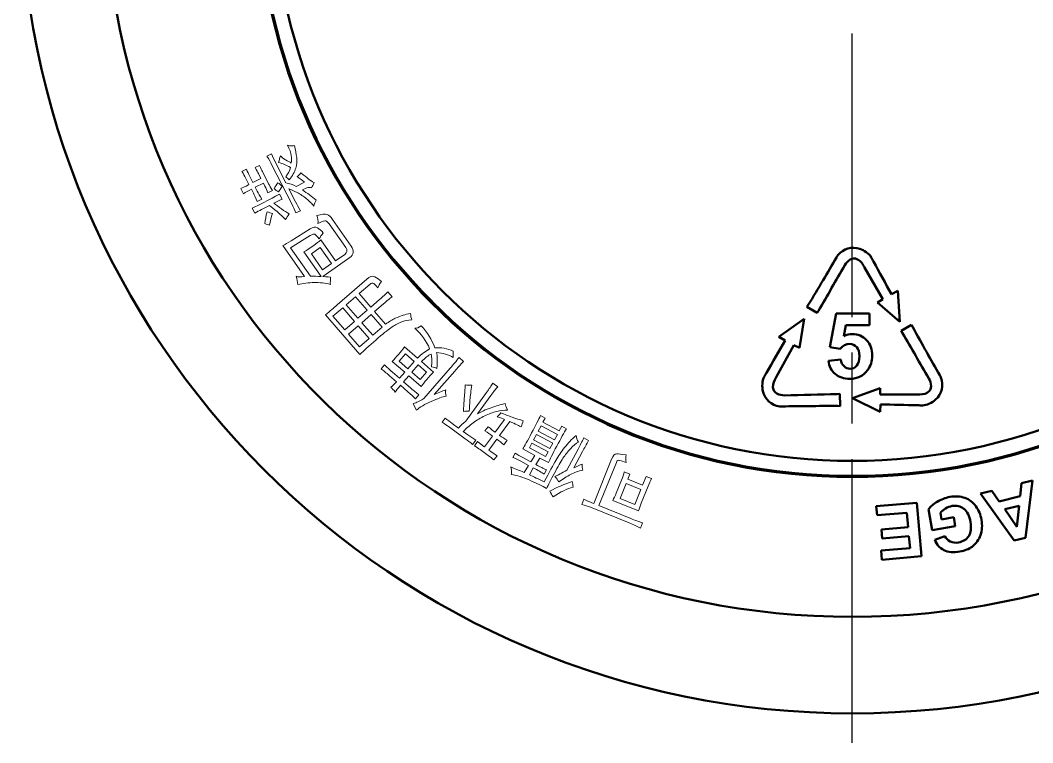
# Model space of a CAD drawing. Extents: x 0 to 616, y 0 to 436.
# Drawn here: x 479.3 to 543.5, y 238.2 to 284.1 of the extents above; entities that cross this region are included whole.
import ezdxf

# ---------------------------------------------------------------- set-up
doc = ezdxf.new("R2010")
doc.units = 0
doc.header["$LTSCALE"] = 1.5
doc.linetypes.add('AM_ISO08W050', pattern=[18, 12, -1.5, 3, -1.5])
doc.layers.add('AM_0', color=7, linetype='CONTINUOUS', lineweight=50)
doc.layers.add('AM_7', color=4, linetype='AM_ISO08W050', lineweight=25)

msp = doc.modelspace()

# ---------------------------------------------------------------- linework, layer by layer
at = {"layer": 'AM_0'}
for major_axis, ratio in [((-52.8, 0), 0.999975), ((-47.437, 0), 0.98394), ((-36.78, 0), 0.999975)]:
    msp.add_ellipse((532.092, 292.885), major_axis=major_axis, ratio=ratio, start_param=3.141593, end_param=9.424778, dxfattribs=at)
at = {"layer": 'AM_0', "color": 7, "lineweight": 70}
msp.add_open_spline([(532.092, 330.642), (552.942, 330.642), (569.85, 313.734), (569.85, 292.885), (569.85, 292.885), (569.85, 272.036), (552.942, 255.127), (532.092, 255.127), (532.092, 255.127), (511.242, 255.127), (494.334, 272.036), (494.334, 292.885), (494.334, 292.885), (494.334, 313.734), (511.242, 330.642), (532.092, 330.642)], degree=3, knots=[0, 0, 0, 0, 0.25, 0.25, 0.25, 0.25, 0.5, 0.5, 0.5, 0.5, 0.75, 0.75, 0.75, 0.75, 1, 1, 1, 1], dxfattribs=at)
at = {"layer": 'AM_0', "color": 7, "lineweight": 5}
for points in [[(496.487, 275.481), (496.463, 275.65), (496.384, 275.867), (496.249, 276.132)], [(496.249, 276.132), (496.443, 276.078), (496.59, 276.076), (496.69, 276.127)], [(496.69, 276.127), (496.758, 275.828), (496.806, 275.57), (496.833, 275.355)], [(494.949, 275.449), (494.949, 275.449), (495.231, 275.592), (495.231, 275.592)], [(495.261, 274.878), (495.177, 275.043), (495.072, 275.234), (494.949, 275.449)], [(495.231, 275.592), (495.32, 275.388), (495.414, 275.191), (495.509, 275.004)], [(495.509, 275.004), (495.509, 275.004), (496.15, 273.745), (496.15, 273.745)], [(495.683, 275.031), (495.721, 275.174), (495.759, 275.319), (495.797, 275.463)], [(496.055, 274.917), (495.946, 274.966), (495.823, 275.004), (495.683, 275.031)], [(495.797, 275.463), (495.875, 275.364), (495.985, 275.278), (496.127, 275.204)], [(496.127, 275.204), (496.269, 275.13), (496.391, 275.063), (496.491, 275.003)], [(496.491, 275.003), (496.511, 275.153), (496.51, 275.312), (496.487, 275.481)], [(496.833, 275.355), (496.859, 275.139), (496.839, 274.913), (496.772, 274.677)], [(493.359, 274.472), (493.359, 274.472), (493.641, 274.616), (493.641, 274.616)], [(493.587, 274.067), (493.531, 274.177), (493.455, 274.312), (493.359, 274.472)], [(493.641, 274.616), (493.715, 274.444), (493.779, 274.303), (493.835, 274.193)], [(494.198, 274.712), (494.198, 274.712), (494.479, 274.855), (494.479, 274.855)], [(494.408, 274.339), (494.369, 274.416), (494.298, 274.54), (494.198, 274.712)], [(494.479, 274.855), (494.558, 274.672), (494.618, 274.543), (494.657, 274.466)], [(494.657, 274.466), (494.657, 274.466), (495.054, 273.687), (495.054, 273.687)], [(496.519, 272.409), (496.519, 272.409), (495.261, 274.878), (495.261, 274.878)], [(496.451, 274.712), (496.295, 274.799), (496.163, 274.867), (496.055, 274.917)], [(496.139, 274.136), (496.298, 274.342), (496.403, 274.534), (496.451, 274.712)], [(496.772, 274.677), (496.704, 274.44), (496.569, 274.194), (496.366, 273.938)], [(496.863, 274.149), (496.956, 274.211), (497.036, 274.287), (497.102, 274.376)], [(497.102, 274.376), (497.308, 274.217), (497.465, 274.094), (497.57, 274.009)], [(493.807, 273.635), (493.807, 273.635), (493.587, 274.067), (493.587, 274.067)], [(493.835, 274.193), (493.835, 274.193), (494.055, 273.762), (494.055, 273.762)], [(494.055, 273.762), (494.055, 273.762), (494.569, 274.024), (494.569, 274.024)], [(494.721, 273.725), (494.721, 273.725), (494.207, 273.464), (494.207, 273.464)], [(494.569, 274.024), (494.569, 274.024), (494.408, 274.339), (494.408, 274.339)], [(494.822, 273.527), (494.822, 273.527), (494.721, 273.725), (494.721, 273.725)], [(495.396, 273.381), (495.474, 273.504), (495.556, 273.63), (495.644, 273.758)], [(495.644, 273.758), (495.738, 273.681), (495.828, 273.601), (495.912, 273.518)], [(496.366, 273.938), (496.287, 274.009), (496.212, 274.076), (496.139, 274.136)], [(496.15, 273.745), (496.367, 273.703), (496.587, 273.626), (496.81, 273.517)], [(496.81, 273.517), (496.81, 273.517), (497.34, 273.788), (497.34, 273.788)], [(497.34, 273.788), (497.2, 273.897), (497.041, 274.017), (496.863, 274.149)], [(497.57, 274.009), (497.677, 273.925), (497.799, 273.841), (497.938, 273.759)], [(497.938, 273.759), (497.873, 273.642), (497.818, 273.53), (497.774, 273.425)], [(493.284, 273.391), (493.368, 273.419), (493.542, 273.5), (493.807, 273.635)], [(493.453, 273.059), (493.453, 273.059), (493.284, 273.391), (493.284, 273.391)], [(493.959, 273.337), (493.771, 273.241), (493.602, 273.149), (493.453, 273.059)], [(494.085, 273.089), (494.085, 273.089), (493.959, 273.337), (493.959, 273.337)], [(494.33, 272.567), (494.24, 272.772), (494.158, 272.946), (494.085, 273.089)], [(494.207, 273.464), (494.207, 273.464), (494.333, 273.216), (494.333, 273.216)], [(494.333, 273.216), (494.406, 273.072), (494.499, 272.904), (494.612, 272.71)], [(495.008, 273.121), (494.951, 273.259), (494.889, 273.395), (494.822, 273.527)], [(495.289, 273.265), (495.289, 273.265), (495.008, 273.121), (495.008, 273.121)], [(495.054, 273.687), (495.116, 273.565), (495.194, 273.424), (495.289, 273.265)], [(495.673, 273.168), (495.589, 273.222), (495.497, 273.294), (495.396, 273.381)], [(495.912, 273.518), (495.812, 273.385), (495.733, 273.268), (495.673, 273.168)], [(496.87, 273.131), (496.67, 273.237), (496.495, 273.315), (496.345, 273.364)], [(496.345, 273.364), (496.345, 273.364), (496.767, 272.536), (496.767, 272.536)], [(497.455, 272.741), (497.266, 272.894), (497.071, 273.024), (496.87, 273.131)], [(497.475, 273.439), (497.475, 273.439), (497.193, 273.295), (497.193, 273.295)], [(497.193, 273.295), (497.506, 273.093), (497.795, 272.879), (498.063, 272.653)], [(497.774, 273.425), (497.686, 273.463), (497.585, 273.468), (497.475, 273.439)], [(494.612, 272.71), (494.612, 272.71), (494.33, 272.567), (494.33, 272.567)], [(494.457, 272.36), (494.457, 272.36), (495.268, 272.774), (495.268, 272.774)], [(495.268, 272.774), (495.411, 272.847), (495.569, 272.934), (495.74, 273.035)], [(495.909, 272.703), (495.715, 272.619), (495.542, 272.538), (495.387, 272.459)], [(495.387, 272.459), (495.526, 272.349), (495.686, 272.228), (495.864, 272.096)], [(495.74, 273.035), (495.74, 273.035), (495.909, 272.703), (495.909, 272.703)], [(496.767, 272.536), (496.857, 272.359), (496.958, 272.174), (497.071, 271.981)], [(497.925, 272.27), (497.802, 272.43), (497.645, 272.586), (497.455, 272.741)], [(498.063, 272.653), (498.003, 272.553), (497.957, 272.426), (497.925, 272.27)], [(494.001, 272.149), (494.128, 272.199), (494.28, 272.27), (494.457, 272.36)], [(494.17, 271.817), (494.17, 271.817), (494.001, 272.149), (494.001, 272.149)], [(494.609, 272.062), (494.454, 271.983), (494.307, 271.902), (494.17, 271.817)], [(495.105, 272.315), (495.105, 272.315), (494.609, 272.062), (494.609, 272.062)], [(494.815, 271.166), (494.835, 271.399), (494.883, 271.646), (494.959, 271.907)], [(494.959, 271.907), (495.076, 271.868), (495.189, 271.836), (495.301, 271.809)], [(495.586, 271.924), (495.399, 272.086), (495.24, 272.216), (495.105, 272.315)], [(495.301, 271.809), (495.214, 271.57), (495.152, 271.323), (495.115, 271.068)], [(496.127, 271.417), (495.954, 271.593), (495.774, 271.762), (495.586, 271.924)], [(495.864, 272.096), (496.043, 271.965), (496.207, 271.861), (496.357, 271.784)], [(496.357, 271.784), (496.275, 271.645), (496.198, 271.522), (496.127, 271.417)], [(496.789, 271.837), (496.699, 272.042), (496.609, 272.233), (496.519, 272.409)], [(497.071, 271.981), (497.071, 271.981), (496.789, 271.837), (496.789, 271.837)], [(498.113, 271.67), (498.431, 271.755), (498.647, 271.778), (498.76, 271.736)], [(495.115, 271.068), (495.02, 271.09), (494.92, 271.122), (494.815, 271.166)], [(498.171, 271.165), (498.209, 271.328), (498.19, 271.495), (498.113, 271.67)], [(498.616, 271.341), (498.534, 271.328), (498.386, 271.27), (498.171, 271.165)], [(498.889, 271.145), (498.789, 271.288), (498.698, 271.353), (498.616, 271.341)], [(498.76, 271.736), (498.872, 271.694), (498.985, 271.592), (499.099, 271.429)], [(499.945, 269.638), (499.945, 269.638), (498.889, 271.145), (498.889, 271.145)], [(499.099, 271.429), (499.099, 271.429), (500.293, 269.723), (500.293, 269.723)], [(496.484, 270.075), (496.484, 270.075), (497.684, 270.824), (497.684, 270.824)], [(497.684, 270.824), (497.873, 270.942), (498.027, 270.966), (498.144, 270.896)], [(497.985, 270.49), (497.937, 270.517), (497.838, 270.485), (497.688, 270.396)], [(498.266, 270.187), (498.128, 270.363), (498.035, 270.464), (497.985, 270.49)], [(498.144, 270.896), (498.261, 270.827), (498.386, 270.718), (498.52, 270.57)], [(498.52, 270.57), (498.41, 270.447), (498.325, 270.319), (498.266, 270.187)], [(495.949, 269.768), (496.085, 269.833), (496.264, 269.936), (496.484, 270.075)], [(497.688, 270.396), (497.688, 270.396), (496.443, 269.615), (496.443, 269.615)], [(497.853, 269.74), (498.087, 269.903), (498.261, 270.033), (498.376, 270.128)], [(498.376, 270.128), (498.376, 270.128), (499.304, 268.803), (499.304, 268.803)], [(497.324, 267.803), (497.324, 267.803), (495.949, 269.768), (495.949, 269.768)], [(496.443, 269.615), (496.443, 269.615), (497.701, 267.817), (497.701, 267.817)], [(497.294, 269.371), (497.433, 269.453), (497.619, 269.576), (497.853, 269.74)], [(498.393, 267.802), (498.393, 267.802), (497.294, 269.371), (497.294, 269.371)], [(498.33, 269.642), (498.33, 269.642), (497.766, 269.247), (497.766, 269.247)], [(497.766, 269.247), (497.766, 269.247), (498.481, 268.227), (498.481, 268.227)], [(499.045, 268.622), (499.045, 268.622), (498.33, 269.642), (498.33, 269.642)], [(499.304, 268.803), (499.304, 268.803), (499.882, 269.208), (499.882, 269.208)], [(499.882, 269.208), (500.045, 269.322), (500.066, 269.465), (499.945, 269.638)], [(500.293, 269.723), (500.5, 269.429), (500.47, 269.189), (500.206, 269.004)], [(498.481, 268.227), (498.481, 268.227), (499.045, 268.622), (499.045, 268.622)], [(500.206, 269.004), (500.206, 269.004), (498.486, 267.799), (498.486, 267.799)], [(496.914, 267.289), (496.892, 267.471), (496.852, 267.647), (496.793, 267.817)], [(496.793, 267.817), (496.911, 267.778), (497.089, 267.774), (497.324, 267.803)], [(497.945, 267.421), (497.593, 267.416), (497.249, 267.372), (496.914, 267.289)], [(497.701, 267.817), (497.924, 267.822), (498.155, 267.818), (498.393, 267.802)], [(498.971, 267.3), (498.639, 267.385), (498.297, 267.425), (497.945, 267.421)], [(498.486, 267.799), (498.592, 267.798), (498.759, 267.786), (498.987, 267.764)], [(498.987, 267.764), (498.969, 267.616), (498.964, 267.461), (498.971, 267.3)], [(499.398, 265.997), (499.398, 265.997), (501.279, 267.632), (501.279, 267.632)], [(501.494, 267.327), (501.494, 267.327), (500.792, 266.717), (500.792, 266.717)], [(501.279, 267.632), (501.467, 267.812), (501.635, 267.864), (501.783, 267.788)], [(501.676, 267.386), (501.628, 267.394), (501.567, 267.374), (501.494, 267.327)], [(501.978, 267.082), (501.824, 267.277), (501.724, 267.378), (501.676, 267.386)], [(501.783, 267.788), (501.932, 267.711), (502.076, 267.611), (502.217, 267.487)], [(502.217, 267.487), (502.101, 267.337), (502.021, 267.202), (501.978, 267.082)], [(500.792, 266.717), (500.792, 266.717), (501.536, 265.861), (501.536, 265.861)], [(502.084, 266.337), (502.299, 266.523), (502.477, 266.687), (502.619, 266.826)], [(502.619, 266.826), (502.619, 266.826), (502.887, 266.518), (502.887, 266.518)], [(498.656, 265.377), (498.945, 265.611), (499.192, 265.818), (499.398, 265.997)], [(500.568, 266.522), (500.568, 266.522), (499.978, 266.009), (499.978, 266.009)], [(499.978, 266.009), (499.978, 266.009), (500.722, 265.153), (500.722, 265.153)], [(501.312, 265.666), (501.312, 265.666), (500.568, 266.522), (500.568, 266.522)], [(501.536, 265.861), (501.536, 265.861), (502.084, 266.337), (502.084, 266.337)], [(502.342, 266.068), (502.342, 266.068), (501.781, 265.58), (501.781, 265.58)], [(502.887, 266.518), (502.729, 266.397), (502.548, 266.247), (502.342, 266.068)], [(500.84, 262.865), (500.84, 262.865), (498.656, 265.377), (498.656, 265.377)], [(499.753, 265.814), (499.753, 265.814), (499.136, 265.278), (499.136, 265.278)], [(500.498, 264.958), (500.498, 264.958), (499.753, 265.814), (499.753, 265.814)], [(500.722, 265.153), (500.722, 265.153), (501.312, 265.666), (501.312, 265.666)], [(501.556, 265.385), (501.556, 265.385), (500.966, 264.872), (500.966, 264.872)], [(502.251, 264.585), (502.251, 264.585), (501.556, 265.385), (501.556, 265.385)], [(501.781, 265.58), (501.781, 265.58), (502.476, 264.78), (502.476, 264.78)], [(503.088, 265.152), (503.274, 265.24), (503.439, 265.306), (503.583, 265.348)], [(503.583, 265.348), (503.726, 265.391), (503.883, 265.429), (504.052, 265.461)], [(504.052, 265.461), (504.068, 265.311), (504.098, 265.172), (504.142, 265.046)], [(499.136, 265.278), (499.136, 265.278), (499.88, 264.421), (499.88, 264.421)], [(499.88, 264.421), (499.88, 264.421), (500.498, 264.958), (500.498, 264.958)], [(500.966, 264.872), (500.966, 264.872), (501.662, 264.073), (501.662, 264.073)], [(502.476, 264.78), (502.698, 264.941), (502.902, 265.064), (503.088, 265.152)], [(503.44, 264.904), (503.218, 264.809), (503.005, 264.691), (502.802, 264.547)], [(504.142, 265.046), (503.896, 265.045), (503.661, 264.998), (503.44, 264.904)], [(500.742, 264.677), (500.742, 264.677), (500.125, 264.141), (500.125, 264.141)], [(500.125, 264.141), (500.125, 264.141), (500.82, 263.341), (500.82, 263.341)], [(501.437, 263.877), (501.437, 263.877), (500.742, 264.677), (500.742, 264.677)], [(501.662, 264.073), (501.662, 264.073), (502.251, 264.585), (502.251, 264.585)], [(504.324, 264.525), (504.447, 264.516), (504.584, 264.569), (504.734, 264.685)], [(505.272, 263.207), (505.061, 263.72), (504.744, 264.159), (504.324, 264.525)], [(504.734, 264.685), (505.114, 264.272), (505.406, 263.805), (505.61, 263.284)], [(500.82, 263.341), (500.82, 263.341), (501.437, 263.877), (501.437, 263.877)], [(502.889, 262.421), (503.021, 262.553), (503.156, 262.699), (503.294, 262.858)], [(503.294, 262.858), (503.432, 263.017), (503.562, 263.175), (503.682, 263.333)], [(503.74, 262.889), (503.74, 262.889), (503.337, 262.426), (503.337, 262.426)], [(503.682, 263.333), (503.682, 263.333), (504.496, 262.626), (504.496, 262.626)], [(504.287, 262.413), (504.287, 262.413), (503.74, 262.889), (503.74, 262.889)], [(504.496, 262.626), (504.751, 262.881), (505.009, 263.074), (505.272, 263.207)], [(505.361, 262.884), (505.191, 262.802), (504.987, 262.642), (504.748, 262.406)], [(505.392, 262.069), (505.417, 262.457), (505.407, 262.729), (505.361, 262.884)], [(505.61, 263.284), (505.995, 263.311), (506.382, 263.236), (506.772, 263.062)], [(506.773, 262.667), (506.453, 262.846), (506.099, 262.949), (505.711, 262.974)], [(505.711, 262.974), (505.759, 262.784), (505.765, 262.451), (505.727, 261.974)], [(506.772, 263.062), (506.759, 262.991), (506.76, 262.859), (506.773, 262.667)], [(502.184, 261.95), (502.184, 261.95), (502.404, 262.203), (502.404, 262.203)], [(502.404, 262.203), (502.545, 262.063), (502.714, 261.908), (502.911, 261.738)], [(503.689, 261.726), (503.689, 261.726), (502.889, 262.421), (502.889, 262.421)], [(503.337, 262.426), (503.337, 262.426), (503.884, 261.95), (503.884, 261.95)], [(503.884, 261.95), (503.884, 261.95), (504.287, 262.413), (504.287, 262.413)], [(504.539, 262.194), (504.539, 262.194), (504.137, 261.731), (504.137, 261.731)], [(505.073, 261.73), (505.073, 261.73), (504.539, 262.194), (504.539, 262.194)], [(504.748, 262.406), (504.748, 262.406), (505.52, 261.736), (505.52, 261.736)], [(506.583, 261.994), (506.762, 262.2), (506.948, 262.424), (507.142, 262.666)], [(507.423, 262.421), (507.218, 262.205), (507.03, 261.999), (506.86, 261.803)], [(507.142, 262.666), (507.142, 262.666), (507.423, 262.421), (507.423, 262.421)], [(502.716, 261.513), (502.51, 261.692), (502.333, 261.838), (502.184, 261.95)], [(503.165, 261.123), (503.165, 261.123), (502.716, 261.513), (502.716, 261.513)], [(502.911, 261.738), (502.911, 261.738), (503.36, 261.347), (503.36, 261.347)], [(503.36, 261.347), (503.36, 261.347), (503.689, 261.726), (503.689, 261.726)], [(503.941, 261.506), (503.941, 261.506), (503.612, 261.128), (503.612, 261.128)], [(504.727, 260.823), (504.727, 260.823), (503.941, 261.506), (503.941, 261.506)], [(504.137, 261.731), (504.137, 261.731), (504.67, 261.267), (504.67, 261.267)], [(504.67, 261.267), (504.67, 261.267), (505.073, 261.73), (505.073, 261.73)], [(504.9, 260.058), (504.9, 260.058), (506.583, 261.994), (506.583, 261.994)], [(505.52, 261.736), (505.381, 261.594), (505.24, 261.441), (505.098, 261.278)], [(505.727, 261.974), (505.636, 262.02), (505.525, 262.052), (505.392, 262.069)], [(506.86, 261.803), (506.86, 261.803), (505.566, 260.315), (505.566, 260.315)], [(502.805, 260.794), (502.907, 260.854), (503.026, 260.964), (503.165, 261.123)], [(503.417, 260.903), (503.254, 260.716), (503.146, 260.572), (503.092, 260.472)], [(503.895, 260.488), (503.895, 260.488), (503.417, 260.903), (503.417, 260.903)], [(503.612, 261.128), (503.612, 261.128), (504.075, 260.725), (504.075, 260.725)], [(505.098, 261.278), (504.955, 261.114), (504.832, 260.962), (504.727, 260.823)], [(507.455, 259.909), (507.469, 260.098), (507.496, 260.44), (507.533, 260.933)], [(507.533, 260.933), (507.652, 260.908), (507.791, 260.899), (507.949, 260.906)], [(507.949, 260.906), (507.891, 260.551), (507.851, 260.243), (507.83, 259.982)], [(508.886, 260.455), (509.046, 260.676), (509.18, 260.87), (509.287, 261.038)], [(509.287, 261.038), (509.287, 261.038), (509.602, 260.808), (509.602, 260.808)], [(503.092, 260.472), (502.986, 260.596), (502.891, 260.704), (502.805, 260.794)], [(504.373, 260.047), (504.25, 260.171), (504.091, 260.318), (503.895, 260.488)], [(504.075, 260.725), (504.272, 260.555), (504.444, 260.412), (504.593, 260.3)], [(504.593, 260.3), (504.593, 260.3), (504.373, 260.047), (504.373, 260.047)], [(506.324, 260.223), (506.099, 260.173), (505.782, 260.058), (505.373, 259.88)], [(505.566, 260.315), (505.934, 260.473), (506.177, 260.573), (506.297, 260.617)], [(506.297, 260.617), (506.271, 260.492), (506.28, 260.361), (506.324, 260.223)], [(507.564, 258.635), (507.564, 258.635), (508.886, 260.455), (508.886, 260.455)], [(509.157, 260.259), (509.157, 260.259), (508.316, 259.101), (508.316, 259.101)], [(509.602, 260.808), (509.473, 260.673), (509.325, 260.49), (509.157, 260.259)], [(504.223, 259.734), (504.319, 259.749), (504.544, 259.857), (504.9, 260.058)], [(504.436, 259.327), (504.436, 259.327), (504.223, 259.734), (504.223, 259.734)], [(505.373, 259.88), (504.964, 259.702), (504.652, 259.518), (504.436, 259.327)], [(507.413, 259.25), (507.427, 259.501), (507.44, 259.721), (507.455, 259.909)], [(507.83, 259.982), (507.809, 259.722), (507.794, 259.479), (507.785, 259.256)], [(509.287, 259.52), (509.608, 259.625), (509.868, 259.697), (510.065, 259.737)], [(510.065, 259.737), (510.097, 259.591), (510.145, 259.456), (510.208, 259.334)], [(507.785, 259.256), (507.668, 259.264), (507.544, 259.262), (507.413, 259.25)], [(508.77, 258.966), (508.51, 258.841), (508.263, 258.691), (508.029, 258.516)], [(508.316, 259.101), (508.643, 259.277), (508.966, 259.416), (509.287, 259.52)], [(509.524, 259.246), (509.281, 259.185), (509.029, 259.092), (508.77, 258.966)], [(510.208, 259.334), (509.995, 259.336), (509.767, 259.306), (509.524, 259.246)], [(509.556, 258.911), (509.65, 258.997), (509.725, 259.08), (509.783, 259.16)], [(509.783, 259.16), (510.03, 259.057), (510.272, 258.962), (510.507, 258.875)], [(511.742, 257.88), (512.007, 258.378), (512.195, 258.745), (512.307, 258.98)], [(512.307, 258.98), (512.307, 258.98), (512.602, 258.823), (512.602, 258.823)], [(506.059, 258.557), (506.059, 258.557), (506.256, 258.827), (506.256, 258.827)], [(506.521, 258.244), (506.381, 258.346), (506.227, 258.45), (506.059, 258.557)], [(506.256, 258.827), (506.409, 258.701), (506.556, 258.587), (506.696, 258.485)], [(506.696, 258.485), (506.696, 258.485), (507.103, 258.19), (507.103, 258.19)], [(507.103, 258.19), (507.239, 258.336), (507.393, 258.484), (507.564, 258.635)], [(508.029, 258.516), (507.795, 258.342), (507.586, 258.16), (507.403, 257.971)], [(509.435, 257.92), (509.435, 257.92), (510.024, 258.732), (510.024, 258.732)], [(510.024, 258.732), (509.909, 258.785), (509.753, 258.845), (509.556, 258.911)], [(510.35, 258.611), (510.35, 258.611), (509.705, 257.723), (509.705, 257.723)], [(511.084, 258.261), (510.976, 258.324), (510.732, 258.441), (510.35, 258.611)], [(510.507, 258.875), (510.743, 258.788), (510.977, 258.715), (511.208, 258.654)], [(511.208, 258.654), (511.165, 258.532), (511.124, 258.401), (511.084, 258.261)], [(512.341, 258.331), (512.341, 258.331), (512.157, 257.985), (512.157, 257.985)], [(513.374, 257.781), (513.374, 257.781), (512.341, 258.331), (512.341, 258.331)], [(512.602, 258.823), (512.602, 258.823), (512.463, 258.56), (512.463, 258.56)], [(512.463, 258.56), (512.463, 258.56), (513.496, 258.011), (513.496, 258.011)], [(513.496, 258.011), (513.496, 258.011), (513.654, 258.306), (513.654, 258.306)], [(513.654, 258.306), (513.654, 258.306), (513.949, 258.149), (513.949, 258.149)], [(507.529, 257.512), (507.529, 257.512), (506.521, 258.244), (506.521, 258.244)], [(507.403, 257.971), (507.403, 257.971), (507.704, 257.753), (507.704, 257.753)], [(507.704, 257.753), (507.854, 257.644), (508.018, 257.532), (508.196, 257.418)], [(508.757, 256.988), (508.757, 256.988), (509.26, 257.68), (509.26, 257.68)], [(508.782, 258.003), (508.782, 258.003), (508.979, 258.274), (508.979, 258.274)], [(509.26, 257.68), (509.119, 257.782), (508.96, 257.889), (508.782, 258.003)], [(508.979, 258.274), (509.152, 258.133), (509.304, 258.015), (509.435, 257.92)], [(509.705, 257.723), (509.866, 257.607), (510.028, 257.504), (510.193, 257.415)], [(511.181, 256.862), (511.29, 257.043), (511.477, 257.382), (511.742, 257.88)], [(512.044, 257.773), (512.044, 257.773), (511.869, 257.444), (511.869, 257.444)], [(513.078, 257.223), (513.078, 257.223), (512.044, 257.773), (512.044, 257.773)], [(512.157, 257.985), (512.157, 257.985), (513.191, 257.436), (513.191, 257.436)], [(513.191, 257.436), (513.191, 257.436), (513.374, 257.781), (513.374, 257.781)], [(513.949, 258.149), (513.804, 257.903), (513.601, 257.534), (513.34, 257.041)], [(513.827, 256.95), (514.034, 257.219), (514.279, 257.475), (514.562, 257.718)], [(514.562, 257.718), (514.581, 257.567), (514.632, 257.428), (514.718, 257.298)], [(507.999, 257.147), (507.836, 257.281), (507.679, 257.403), (507.529, 257.512)], [(508.196, 257.418), (508.196, 257.418), (507.999, 257.147), (507.999, 257.147)], [(508.12, 257.059), (508.12, 257.059), (508.317, 257.33), (508.317, 257.33)], [(508.477, 256.823), (508.376, 256.897), (508.258, 256.975), (508.12, 257.059)], [(508.317, 257.33), (508.439, 257.225), (508.551, 257.137), (508.652, 257.064)], [(508.652, 257.064), (508.652, 257.064), (508.757, 256.988), (508.757, 256.988)], [(509.53, 257.483), (509.53, 257.483), (509.028, 256.791), (509.028, 256.791)], [(509.985, 257.129), (509.843, 257.248), (509.691, 257.366), (509.53, 257.483)], [(510.193, 257.415), (510.193, 257.415), (509.985, 257.129), (509.985, 257.129)], [(511.755, 257.23), (511.755, 257.23), (511.598, 256.935), (511.598, 256.935)], [(512.789, 256.681), (512.789, 256.681), (511.755, 257.23), (511.755, 257.23)], [(511.869, 257.444), (511.869, 257.444), (512.903, 256.894), (512.903, 256.894)], [(513.34, 257.041), (513.078, 256.549), (512.899, 256.202), (512.806, 255.998)], [(512.903, 256.894), (512.903, 256.894), (513.078, 257.223), (513.078, 257.223)], [(514.718, 257.298), (514.544, 257.208), (514.371, 257.068), (514.2, 256.879)], [(514.69, 256.85), (514.812, 257.079), (514.932, 257.318), (515.049, 257.564)], [(515.361, 257.398), (515.222, 257.163), (515.091, 256.931), (514.969, 256.701)], [(515.049, 257.564), (515.049, 257.564), (515.361, 257.398), (515.361, 257.398)], [(508.988, 256.452), (508.988, 256.452), (508.477, 256.823), (508.477, 256.823)], [(509.353, 256.164), (509.23, 256.269), (509.108, 256.365), (508.988, 256.452)], [(509.028, 256.791), (509.028, 256.791), (509.148, 256.704), (509.148, 256.704)], [(509.148, 256.704), (509.278, 256.609), (509.412, 256.519), (509.549, 256.435)], [(509.549, 256.435), (509.549, 256.435), (509.353, 256.164), (509.353, 256.164)], [(510.56, 256.329), (510.56, 256.329), (510.7, 256.592), (510.7, 256.592)], [(510.7, 256.592), (510.847, 256.5), (511.008, 256.407), (511.184, 256.314)], [(511.952, 256.452), (511.952, 256.452), (511.181, 256.862), (511.181, 256.862)], [(511.598, 256.935), (511.598, 256.935), (512.632, 256.385), (512.632, 256.385)], [(511.692, 256.043), (511.692, 256.043), (511.952, 256.452), (511.952, 256.452)], [(512.632, 256.385), (512.632, 256.385), (512.789, 256.681), (512.789, 256.681)], [(513.274, 256.128), (513.437, 256.407), (513.621, 256.68), (513.827, 256.95)], [(514.2, 256.879), (514.029, 256.688), (513.872, 256.488), (513.732, 256.275)], [(513.983, 255.52), (513.983, 255.52), (514.69, 256.85), (514.69, 256.85)], [(514.969, 256.701), (514.969, 256.701), (514.419, 255.667), (514.419, 255.667)], [(516.82, 256.209), (516.912, 256.439), (517.018, 256.553), (517.139, 256.552)], [(517.139, 256.552), (517.258, 256.55), (517.456, 256.527), (517.732, 256.483)], [(517.732, 256.483), (517.71, 256.33), (517.712, 256.17), (517.737, 255.999)], [(510.467, 255.242), (510.471, 255.436), (510.458, 255.597), (510.428, 255.725)], [(510.428, 255.725), (510.642, 255.626), (510.925, 255.511), (511.277, 255.38)], [(511.061, 256.084), (510.886, 256.177), (510.719, 256.259), (510.56, 256.329)], [(511.554, 255.822), (511.554, 255.822), (511.061, 256.084), (511.061, 256.084)], [(511.184, 256.314), (511.184, 256.314), (511.692, 256.043), (511.692, 256.043)], [(511.277, 255.38), (511.277, 255.38), (511.554, 255.822), (511.554, 255.822)], [(512.264, 256.286), (512.264, 256.286), (512.004, 255.877), (512.004, 255.877)], [(512.004, 255.877), (512.278, 255.732), (512.505, 255.618), (512.686, 255.535)], [(512.806, 255.998), (512.806, 255.998), (512.264, 256.286), (512.264, 256.286)], [(512.534, 254.774), (512.865, 255.398), (513.113, 255.849), (513.274, 256.128)], [(513.732, 256.275), (513.59, 256.062), (513.409, 255.747), (513.188, 255.332)], [(514.419, 255.667), (514.627, 255.767), (514.8, 255.843), (514.94, 255.895)], [(514.94, 255.895), (514.942, 255.74), (514.961, 255.617), (514.998, 255.528)], [(515.684, 253.399), (515.684, 253.399), (516.82, 256.209), (516.82, 256.209)], [(517.119, 256.008), (517.119, 256.008), (516.011, 253.267), (516.011, 253.267)], [(517.342, 256.139), (517.24, 256.166), (517.165, 256.123), (517.119, 256.008)], [(517.737, 255.999), (517.576, 256.064), (517.444, 256.11), (517.342, 256.139)], [(511.629, 254.876), (511.202, 255.061), (510.814, 255.183), (510.467, 255.242)], [(511.849, 255.665), (511.849, 255.665), (511.597, 255.231), (511.597, 255.231)], [(511.597, 255.231), (511.865, 255.102), (512.178, 254.949), (512.534, 254.774)], [(512.546, 255.273), (512.377, 255.377), (512.145, 255.508), (511.849, 255.665)], [(512.686, 255.535), (512.686, 255.535), (512.546, 255.273), (512.546, 255.273)], [(513.188, 255.332), (512.967, 254.916), (512.801, 254.59), (512.69, 254.355)], [(513.224, 255.123), (513.404, 255.196), (513.657, 255.328), (513.983, 255.52)], [(513.465, 254.784), (513.396, 254.891), (513.316, 255.005), (513.224, 255.123)], [(514.213, 255.24), (513.98, 255.118), (513.731, 254.966), (513.465, 254.784)], [(514.998, 255.528), (514.708, 255.458), (514.446, 255.361), (514.213, 255.24)], [(517.45, 254.892), (517.529, 255.087), (517.585, 255.259), (517.617, 255.405)], [(517.617, 255.405), (517.617, 255.405), (517.98, 255.259), (517.98, 255.259)], [(517.98, 255.259), (517.98, 255.259), (517.854, 254.949), (517.854, 254.949)], [(518.785, 254.573), (518.785, 254.573), (519.008, 255.124), (519.008, 255.124)], [(519.008, 255.124), (519.008, 255.124), (519.353, 254.985), (519.353, 254.985)], [(512.69, 254.355), (512.41, 254.517), (512.057, 254.691), (511.629, 254.876)], [(512.893, 254.183), (513.382, 254.443), (513.856, 254.647), (514.315, 254.796)], [(514.38, 254.445), (514.006, 254.349), (513.58, 254.141), (513.1, 253.82)], [(514.315, 254.796), (514.339, 254.685), (514.361, 254.568), (514.38, 254.445)], [(517.116, 254.065), (517.116, 254.065), (517.45, 254.892), (517.45, 254.892)], [(517.743, 254.673), (517.743, 254.673), (517.36, 253.725), (517.36, 253.725)], [(518.674, 254.297), (518.674, 254.297), (517.743, 254.673), (517.743, 254.673)], [(517.854, 254.949), (517.854, 254.949), (518.785, 254.573), (518.785, 254.573)], [(519.141, 254.509), (519.141, 254.509), (518.702, 253.424), (518.702, 253.424)], [(519.353, 254.985), (519.285, 254.852), (519.215, 254.693), (519.141, 254.509)], [(513.1, 253.82), (513.037, 253.938), (512.968, 254.059), (512.893, 254.183)], [(516.886, 253.595), (516.965, 253.724), (517.042, 253.881), (517.116, 254.065)], [(518.29, 253.349), (518.29, 253.349), (518.674, 254.297), (518.674, 254.297)], [(514.921, 253.347), (514.921, 253.347), (515.054, 253.674), (515.054, 253.674)], [(515.469, 253.165), (515.309, 253.23), (515.125, 253.291), (514.921, 253.347)], [(515.054, 253.674), (515.221, 253.593), (515.391, 253.518), (515.564, 253.448)], [(517.934, 252.169), (517.934, 252.169), (515.469, 253.165), (515.469, 253.165)], [(515.564, 253.448), (515.564, 253.448), (515.684, 253.399), (515.684, 253.399)], [(516.011, 253.267), (516.011, 253.267), (518.028, 252.452), (518.028, 252.452)], [(518.524, 252.934), (518.524, 252.934), (516.886, 253.595), (516.886, 253.595)], [(517.36, 253.725), (517.36, 253.725), (518.29, 253.349), (518.29, 253.349)], [(518.702, 253.424), (518.628, 253.24), (518.568, 253.077), (518.524, 252.934)], [(518.645, 251.843), (518.435, 251.954), (518.198, 252.062), (517.934, 252.169)], [(518.028, 252.452), (518.304, 252.341), (518.554, 252.247), (518.777, 252.17)], [(518.777, 252.17), (518.777, 252.17), (518.645, 251.843), (518.645, 251.843)]]:
    msp.add_open_spline(points, degree=3, dxfattribs=at)
at = {"layer": 'AM_0', "color": 7}
for points in [[(531.175, 269.154), (531.526, 269.584), (532.042, 269.726), (532.564, 269.559)], [(532.564, 269.559), (532.827, 269.474), (533.159, 269.259), (533.298, 269.018)], [(530.234, 267.57), (530.522, 268.05), (530.814, 268.531), (531.093, 269.016)], [(531.093, 269.016), (531.115, 269.054), (531.148, 269.121), (531.175, 269.154)], [(532.426, 268.893), (532.075, 269.082), (531.8, 268.795), (531.609, 268.521)], [(532.869, 268.377), (532.746, 268.589), (532.65, 268.772), (532.426, 268.893)], [(533.298, 269.018), (533.346, 268.934), (533.391, 268.847), (533.437, 268.762)], [(533.437, 268.762), (533.816, 268.066), (534.195, 267.37), (534.574, 266.674)], [(531.609, 268.521), (531.056, 267.557), (530.503, 266.594), (529.949, 265.63)], [(534.037, 266.361), (534.037, 266.361), (532.869, 268.377), (532.869, 268.377)], [(529.296, 266.015), (529.618, 266.52), (529.925, 267.055), (530.234, 267.57)], [(534.574, 266.674), (534.574, 266.674), (534.982, 266.901), (534.982, 266.901)], [(534.982, 266.901), (534.982, 266.901), (535.109, 264.936), (535.109, 264.936)], [(529.205, 265.873), (529.205, 265.873), (529.296, 266.015), (529.296, 266.015)], [(533.695, 266.147), (533.695, 266.147), (534.037, 266.361), (534.037, 266.361)], [(535.109, 264.936), (535.109, 264.936), (533.695, 266.147), (533.695, 266.147)], [(529.87, 265.491), (529.87, 265.491), (529.205, 265.873), (529.205, 265.873)], [(529.949, 265.63), (529.949, 265.63), (529.87, 265.491), (529.87, 265.491)], [(530.669, 263.313), (530.669, 263.313), (531.076, 265.468), (531.076, 265.468)], [(531.076, 265.468), (531.076, 265.468), (533.174, 265.468), (533.174, 265.468)], [(533.174, 265.468), (533.174, 265.468), (533.174, 264.725), (533.174, 264.725)], [(527.427, 263.984), (527.427, 263.984), (529.039, 265.115), (529.039, 265.115)], [(529.039, 265.115), (529.039, 265.115), (528.74, 263.278), (528.74, 263.278)], [(531.677, 264.725), (531.677, 264.725), (531.553, 264.022), (531.553, 264.022)], [(533.174, 264.725), (533.174, 264.725), (531.677, 264.725), (531.677, 264.725)], [(535.192, 264.357), (535.192, 264.357), (535.854, 264.743), (535.854, 264.743)], [(535.854, 264.743), (535.854, 264.743), (535.932, 264.594), (535.932, 264.594)], [(535.273, 264.219), (535.273, 264.219), (535.192, 264.357), (535.192, 264.357)], [(536.951, 261.338), (536.392, 262.299), (535.832, 263.259), (535.273, 264.219)], [(535.932, 264.594), (536.209, 264.062), (536.521, 263.529), (536.813, 263.005)], [(526.642, 261.696), (527.039, 262.382), (527.436, 263.068), (527.833, 263.754)], [(528.38, 263.459), (528.38, 263.459), (527.267, 261.412), (527.267, 261.412)], [(527.833, 263.754), (527.833, 263.754), (527.427, 263.984), (527.427, 263.984)], [(528.74, 263.278), (528.74, 263.278), (528.38, 263.459), (528.38, 263.459)], [(531.313, 263.22), (531.313, 263.22), (530.669, 263.313), (530.669, 263.313)], [(536.813, 263.005), (537.085, 262.516), (537.356, 262.022), (537.638, 261.539)], [(530.574, 262.45), (530.574, 262.45), (531.364, 262.531), (531.364, 262.531)], [(531.005, 261.622), (530.764, 261.827), (530.62, 262.103), (530.574, 262.45)], [(531.364, 262.531), (531.386, 262.352), (531.454, 262.211), (531.565, 262.106)], [(526.496, 261.445), (526.543, 261.53), (526.593, 261.612), (526.642, 261.696)], [(537.638, 261.539), (537.66, 261.502), (537.702, 261.438), (537.717, 261.399)], [(526.416, 260.537), (526.352, 260.803), (526.362, 261.2), (526.496, 261.445)], [(527.267, 261.412), (527.15, 261.196), (527.043, 261.019), (527.056, 260.765)], [(536.866, 260.445), (537.205, 260.655), (537.093, 261.037), (536.951, 261.338)], [(537.717, 261.399), (537.914, 260.88), (537.78, 260.363), (537.374, 259.993)], [(527.485, 259.561), (526.935, 259.637), (526.545, 260.003), (526.416, 260.537)], [(527.056, 260.765), (527.078, 260.367), (527.466, 260.282), (527.799, 260.261)], [(527.799, 260.261), (528.91, 260.29), (530.021, 260.32), (531.132, 260.349)], [(531.132, 260.349), (531.132, 260.349), (531.292, 260.353), (531.292, 260.353)], [(531.292, 260.353), (531.292, 260.353), (531.311, 259.587), (531.311, 259.587)], [(532.099, 260.093), (532.099, 260.093), (533.854, 260.714), (533.854, 260.714)], [(533.854, 260.714), (533.854, 260.714), (533.868, 260.311), (533.868, 260.311)], [(533.868, 260.311), (533.868, 260.311), (536.198, 260.319), (536.198, 260.319)], [(536.198, 260.319), (536.443, 260.32), (536.65, 260.311), (536.866, 260.445)], [(529.327, 259.582), (528.767, 259.578), (528.204, 259.577), (527.645, 259.563)], [(531.144, 259.591), (530.545, 259.603), (529.927, 259.586), (529.327, 259.582)], [(531.311, 259.587), (531.311, 259.587), (531.144, 259.591), (531.144, 259.591)], [(533.866, 259.223), (533.866, 259.223), (532.099, 260.093), (532.099, 260.093)], [(533.871, 259.689), (533.871, 259.689), (533.866, 259.223), (533.866, 259.223)], [(536.249, 259.634), (535.456, 259.653), (534.664, 259.671), (533.871, 259.689)], [(536.54, 259.627), (536.443, 259.627), (536.346, 259.632), (536.249, 259.634)], [(537.374, 259.993), (537.17, 259.808), (536.818, 259.627), (536.54, 259.627)], [(527.645, 259.563), (527.601, 259.562), (527.528, 259.555), (527.485, 259.561)], [(542.741, 253.866), (542.741, 253.866), (542.826, 254.685), (542.826, 254.685)], [(542.826, 254.685), (542.826, 254.685), (543.534, 254.862), (543.534, 254.862)], [(543.534, 254.862), (543.534, 254.862), (543.071, 251.235), (543.071, 251.235)], [(537.485, 253.517), (537.736, 253.669), (538, 253.769), (538.275, 253.818)], [(538.275, 253.818), (538.626, 253.879), (538.945, 253.86), (539.232, 253.759)], [(540.217, 254.035), (540.217, 254.035), (540.943, 254.216), (540.943, 254.216)], [(542.365, 251.059), (542.365, 251.059), (540.217, 254.035), (540.217, 254.035)], [(540.943, 254.216), (540.943, 254.216), (541.419, 253.537), (541.419, 253.537)], [(541.419, 253.537), (541.419, 253.537), (542.741, 253.866), (542.741, 253.866)], [(533.611, 253.226), (533.611, 253.226), (536.192, 253.452), (536.192, 253.452)], [(533.661, 252.654), (533.661, 252.654), (533.611, 253.226), (533.611, 253.226)], [(536.192, 253.452), (536.192, 253.452), (536.489, 250.057), (536.489, 250.057)], [(536.932, 253.045), (537.05, 253.208), (537.234, 253.365), (537.485, 253.517)], [(538.421, 253.246), (538.279, 253.221), (538.142, 253.168), (538.009, 253.088)], [(539.169, 253.071), (538.957, 253.239), (538.708, 253.297), (538.421, 253.246)], [(539.232, 253.759), (539.519, 253.658), (539.752, 253.482), (539.932, 253.231)], [(539.932, 253.231), (540.111, 252.98), (540.23, 252.694), (540.286, 252.372)], [(542.674, 253.259), (542.674, 253.259), (541.772, 253.034), (541.772, 253.034)], [(542.534, 251.92), (542.534, 251.92), (542.674, 253.259), (542.674, 253.259)], [(535.557, 252.819), (535.557, 252.819), (533.661, 252.654), (533.661, 252.654)], [(535.638, 251.896), (535.638, 251.896), (535.557, 252.819), (535.557, 252.819)], [(537.168, 251.708), (537.168, 251.708), (536.932, 253.045), (536.932, 253.045)], [(538.009, 253.088), (537.876, 253.007), (537.766, 252.917), (537.677, 252.82)], [(537.677, 252.82), (537.677, 252.82), (537.752, 252.395), (537.752, 252.395)], [(537.752, 252.395), (537.752, 252.395), (538.528, 252.531), (538.528, 252.531)], [(538.528, 252.531), (538.528, 252.531), (538.628, 251.966), (538.628, 251.966)], [(539.593, 252.221), (539.523, 252.619), (539.382, 252.903), (539.169, 253.071)], [(541.772, 253.034), (541.772, 253.034), (542.534, 251.92), (542.534, 251.92)], [(533.934, 251.747), (533.934, 251.747), (535.638, 251.896), (535.638, 251.896)], [(538.628, 251.966), (538.628, 251.966), (537.168, 251.708), (537.168, 251.708)], [(539.478, 251.339), (539.62, 251.558), (539.658, 251.852), (539.593, 252.221)], [(540.286, 252.372), (540.348, 252.023), (540.329, 251.699), (540.231, 251.401)], [(533.984, 251.175), (533.984, 251.175), (533.934, 251.747), (533.934, 251.747)], [(535.688, 251.324), (535.688, 251.324), (533.984, 251.175), (533.984, 251.175)], [(535.754, 250.572), (535.754, 250.572), (535.688, 251.324), (535.688, 251.324)], [(537.322, 251.09), (537.322, 251.09), (537.972, 251.334), (537.972, 251.334)], [(537.972, 251.334), (538.049, 251.178), (538.161, 251.063), (538.308, 250.99)], [(538.822, 250.934), (539.118, 250.986), (539.337, 251.121), (539.478, 251.339)], [(540.231, 251.401), (540.132, 251.104), (539.955, 250.858), (539.698, 250.664)], [(543.071, 251.235), (543.071, 251.235), (542.365, 251.059), (542.365, 251.059)], [(533.923, 250.412), (533.923, 250.412), (535.754, 250.572), (535.754, 250.572)], [(537.902, 250.444), (537.637, 250.578), (537.443, 250.793), (537.322, 251.09)], [(538.308, 250.99), (538.456, 250.918), (538.626, 250.899), (538.822, 250.934)], [(539.698, 250.664), (539.502, 250.514), (539.244, 250.411), (538.924, 250.355)], [(533.973, 249.837), (533.973, 249.837), (533.923, 250.412), (533.923, 250.412)], [(536.489, 250.057), (536.489, 250.057), (533.973, 249.837), (533.973, 249.837)], [(538.924, 250.355), (538.507, 250.281), (538.166, 250.311), (537.902, 250.444)]]:
    msp.add_open_spline(points, degree=3, dxfattribs=at)
at = {"layer": 'AM_0', "color": 7, "lineweight": 5}
msp.add_open_spline([(502.802, 264.547), (502.599, 264.403), (502.284, 264.146), (501.858, 263.776), (501.858, 263.776), (501.433, 263.406), (501.093, 263.102), (500.84, 262.865)], degree=3, knots=[0.125, 0.125, 0.125, 0.125, 0.16666667, 0.16666667, 0.16666667, 0.16666667, 0.20833333, 0.20833333, 0.20833333, 0.20833333], dxfattribs=at)
at = {"layer": 'AM_0', "color": 7}
for points, knots in [([(531.553, 264.022), (531.73, 264.111), (531.911, 264.155), (532.096, 264.155), (532.096, 264.155), (532.448, 264.155), (532.746, 264.027), (532.99, 263.771)], [0.66666667, 0.66666667, 0.66666667, 0.66666667, 0.71428571, 0.71428571, 0.71428571, 0.71428571, 0.76190476, 0.76190476, 0.76190476, 0.76190476]), ([(532.37, 263.332), (532.257, 263.459), (532.108, 263.523), (531.926, 263.523), (531.926, 263.523), (531.699, 263.523), (531.494, 263.421), (531.313, 263.22)], [0.28571429, 0.28571429, 0.28571429, 0.28571429, 0.33333333, 0.33333333, 0.33333333, 0.33333333, 0.38095238, 0.38095238, 0.38095238, 0.38095238]), ([(532.99, 263.771), (533.235, 263.515), (533.357, 263.182), (533.357, 262.774), (533.357, 262.774), (533.357, 262.433), (533.259, 262.129), (533.062, 261.862)], [0.76190476, 0.76190476, 0.76190476, 0.76190476, 0.80952381, 0.80952381, 0.80952381, 0.80952381, 0.85714286, 0.85714286, 0.85714286, 0.85714286]), ([(532.369, 262.151), (532.484, 262.286), (532.542, 262.489), (532.542, 262.76), (532.542, 262.76), (532.542, 263.014), (532.485, 263.204), (532.37, 263.332)], [0.19047619, 0.19047619, 0.19047619, 0.19047619, 0.23809524, 0.23809524, 0.23809524, 0.23809524, 0.28571429, 0.28571429, 0.28571429, 0.28571429]), ([(531.565, 262.106), (531.675, 262.001), (531.804, 261.949), (531.948, 261.949), (531.948, 261.949), (532.114, 261.949), (532.255, 262.017), (532.369, 262.151)], [0.0952381, 0.0952381, 0.0952381, 0.0952381, 0.14285714, 0.14285714, 0.14285714, 0.14285714, 0.19047619, 0.19047619, 0.19047619, 0.19047619]), ([(533.062, 261.862), (532.792, 261.496), (532.419, 261.314), (531.94, 261.314), (531.94, 261.314), (531.558, 261.314), (531.246, 261.416), (531.005, 261.622)], [0.85714286, 0.85714286, 0.85714286, 0.85714286, 0.9047619, 0.9047619, 0.9047619, 0.9047619, 0.95238095, 0.95238095, 0.95238095, 0.95238095])]:
    msp.add_open_spline(points, degree=3, knots=knots, dxfattribs=at)
at = {"layer": 'AM_7'}
msp.add_line((532.092, 238.224), (532.092, 347.546), dxfattribs=at)

doc.saveas('drawing.dxf')
